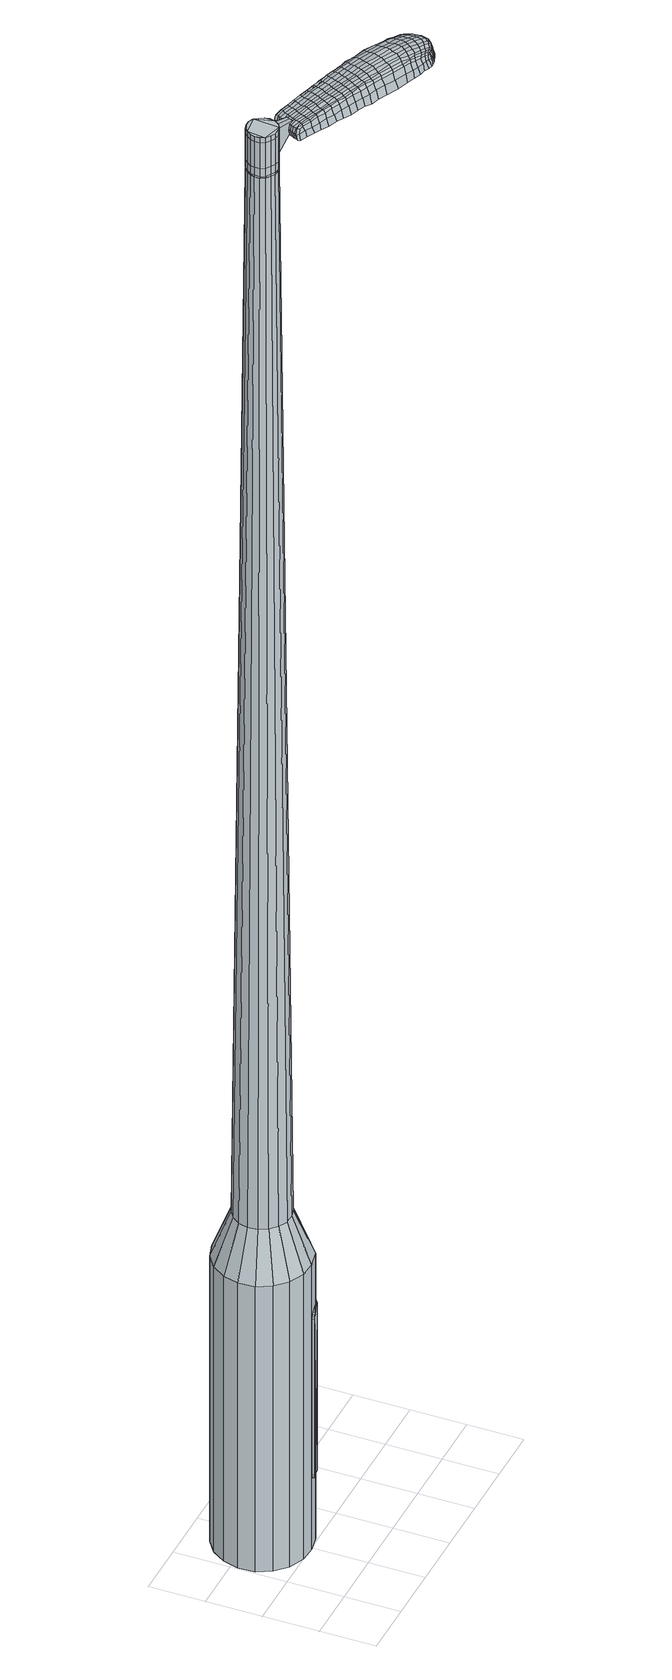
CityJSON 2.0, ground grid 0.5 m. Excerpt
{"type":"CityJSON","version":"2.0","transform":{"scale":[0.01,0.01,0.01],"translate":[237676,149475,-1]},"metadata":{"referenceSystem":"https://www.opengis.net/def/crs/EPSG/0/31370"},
"CityObjects":{
"object1":{"type":"GenericCityObject","attributes":{"cluster":747,"mean_distance_to_centroid":0.306,"new_centroid_x":237676.42,"new_centroid_y":149475.9,"mean_distance_to_camera":11.25,"H1":14.16,"H2":12.9,"Z_final":111.83,"cluster2":-1,"proj_x":237674.65,"proj_y":149479.79,"id_line":47861,"bearing_l":65.61,"distance":4.28,"orientation":"right","G_obj":335.61},"geometry":[{"type":"MultiSurface","lod":"2","boundaries":[[[0,1,2,3]],[[1,4,5,2]],[[4,6,7,5]],[[6,8,9,7]],[[8,10,11,9]],[[10,12,13,11]],[[12,14,15,13]],[[14,16,17,15]],[[16,18,19,17]],[[18,20,21,19]],[[20,22,23,21]],[[22,24,25,23]],[[24,26,27,25]],[[26,28,29,27]],[[28,30,31,29]],[[30,32,33,31]],[[32,34,35,33]],[[34,0,3,35]],[[36,37,38,39]],[[38,40,41,42]],[[41,43,42]],[[42,44,45,46]],[[45,47,46]],[[46,48,49,50]],[[49,51,50]],[[42,46,50,38]],[[50,52,39,38]],[[53,36,39]],[[2,5,7,35]],[[7,9,11,15]],[[11,13,15]],[[15,17,19,23]],[[19,21,23]],[[23,25,27,31]],[[27,29,31]],[[15,23,31,7]],[[31,33,35,7]],[[3,2,35]],[[1,0,54,55]],[[0,34,56,54]],[[34,32,57,56]],[[32,30,58,57]],[[30,28,59,58]],[[28,26,60,59]],[[26,24,61,60]],[[24,22,62,61]],[[22,20,63,62]],[[20,18,64,63]],[[18,16,65,64]],[[16,14,66,65]],[[14,12,67,66]],[[12,10,68,67]],[[10,8,69,68]],[[8,6,70,69]],[[6,4,71,70]],[[4,1,55,71]],[[55,54,72,73]],[[54,56,74,72]],[[56,57,75,74]],[[57,58,76,75]],[[58,59,77,76]],[[59,60,78,77]],[[60,61,79,78]],[[61,62,80,79]],[[62,63,81,80]],[[63,64,82,81]],[[64,65,83,82]],[[65,66,84,83]],[[66,67,85,84]],[[67,68,86,85]],[[68,69,87,86]],[[69,70,88,87]],[[70,71,89,88]],[[71,55,73,89]],[[90,91,92,93]],[[94,95,91,90]],[[75,96,95,94]],[[76,97,96,75]],[[98,99,97,76]],[[100,101,99,98]],[[102,103,101,100]],[[104,105,103,102]],[[81,106,105,104]],[[107,108,106,81]],[[83,109,108,107]],[[110,111,109,83]],[[112,113,111,110]],[[86,114,113,112]],[[87,115,114,86]],[[116,117,115,87]],[[118,119,117,116]],[[93,92,119,118]],[[120,121,122,123]],[[124,120,123,125]],[[126,124,125,127]],[[128,126,127,129]],[[130,128,129,131]],[[132,130,131,133]],[[134,132,133,135]],[[136,134,135,137]],[[138,136,137,139]],[[140,138,139,141]],[[142,140,141,143]],[[144,142,143,145]],[[146,144,145,147]],[[148,146,147,149]],[[150,148,149,151]],[[152,150,151,153]],[[73,72,90,93]],[[72,74,94,90]],[[74,75,94]],[[77,98,76]],[[77,78,100,98]],[[78,79,102,100]],[[79,80,104,102]],[[80,81,104]],[[82,107,81]],[[82,83,107]],[[84,110,83]],[[84,85,112,110]],[[85,86,112]],[[88,116,87]],[[88,89,118,116]],[[89,73,93,118]],[[154,155,92,91]],[[155,156,119,92]],[[156,157,117,119]],[[157,115,117]],[[158,113,114]],[[158,159,111,113]],[[159,109,111]],[[160,108,109]],[[160,106,108]],[[161,105,106]],[[161,162,103,105]],[[162,163,101,103]],[[163,164,99,101]],[[164,97,99]],[[165,95,96]],[[165,154,91,95]],[[39,52,152,166]],[[155,154,167,153]],[[53,39,166,121]],[[154,165,122,167]],[[36,53,121,120]],[[165,96,123,122]],[[37,36,120,124]],[[96,97,125,123]],[[38,37,124,126]],[[97,164,127,125]],[[40,38,126,128]],[[164,163,129,127]],[[41,40,128,130]],[[163,162,131,129]],[[43,41,130,132]],[[162,161,133,131]],[[42,43,132,134]],[[161,106,135,133]],[[44,42,134,136]],[[106,160,137,135]],[[45,44,136,138]],[[160,109,139,137]],[[47,45,138,140]],[[109,159,141,139]],[[46,47,140,142]],[[159,158,143,141]],[[48,46,142,144]],[[158,114,145,143]],[[49,48,144,146]],[[114,115,147,145]],[[51,49,146,148]],[[115,157,149,147]],[[50,51,148,150]],[[157,156,151,149]],[[52,50,150,152]],[[156,155,153,151]],[[152,153,168,169]],[[153,167,170,168]],[[167,122,171,170]],[[122,121,172,171]],[[121,166,173,172]],[[166,152,169,173]],[[174,175,176,177]],[[178,174,177,179]],[[174,178,180,181]],[[175,174,181,182]],[[183,184,185,186]],[[187,183,186,188]],[[183,187,189,190]],[[184,183,190,191]],[[192,193,194,195]],[[196,192,195,197]],[[192,196,198,199]],[[193,192,199,200]],[[201,202,203,204]],[[205,201,204,206]],[[201,205,207,208]],[[202,201,208,209]],[[210,211,212,213]],[[214,210,213,215]],[[210,214,216,217]],[[211,210,217,218]],[[219,220,221,222]],[[223,219,222,224]],[[219,223,225,226]],[[220,219,226,227]],[[228,229,230,231]],[[220,228,231,221]],[[228,220,227,232]],[[229,228,232,233]],[[234,235,236,237]],[[229,234,237,230]],[[234,229,233,238]],[[235,234,238,239]],[[240,178,179,241]],[[235,240,241,236]],[[240,235,239,242]],[[178,240,242,180]],[[243,244,245,246]],[[247,243,246,248]],[[243,247,249,250]],[[244,243,250,251]],[[252,253,254,255]],[[244,252,255,245]],[[252,244,251,256]],[[253,252,256,257]],[[258,259,260,261]],[[253,258,261,254]],[[258,253,257,262]],[[259,258,262,263]],[[264,265,266,267]],[[259,264,267,260]],[[264,259,263,268]],[[265,264,268,269]],[[270,175,182,271]],[[265,270,271,266]],[[270,265,269,272]],[[175,270,272,176]],[[273,274,275,276]],[[277,273,276,278]],[[273,277,279,280]],[[274,273,280,281]],[[282,283,284,285]],[[274,282,285,275]],[[282,274,281,286]],[[283,282,286,287]],[[288,289,290,291]],[[283,288,291,284]],[[288,283,287,292]],[[289,288,292,293]],[[294,187,188,295]],[[289,294,295,290]],[[294,289,293,296]],[[187,294,296,189]],[[297,298,299,300]],[[301,297,300,302]],[[297,301,303,304]],[[298,297,304,305]],[[306,307,308,309]],[[298,306,309,299]],[[306,298,305,310]],[[307,306,310,311]],[[312,313,314,315]],[[307,312,315,308]],[[312,307,311,316]],[[313,312,316,317]],[[318,319,320,321]],[[313,318,321,314]],[[318,313,317,322]],[[319,318,322,323]],[[324,184,191,325]],[[319,324,325,320]],[[324,319,323,326]],[[184,324,326,185]],[[327,213,212,328]],[[329,327,328,330]],[[327,329,331,332]],[[213,327,332,215]],[[333,329,330,334]],[[335,333,334,336]],[[333,335,337,338]],[[329,333,338,331]],[[339,335,336,340]],[[341,339,340,342]],[[339,341,343,344]],[[335,339,344,337]],[[345,341,342,346]],[[347,345,346,348]],[[345,347,349,350]],[[341,345,350,343]],[[351,347,348,352]],[[202,351,352,203]],[[351,202,209,353]],[[347,351,353,349]],[[354,355,200,199]],[[356,354,199,198]],[[354,356,357,358]],[[355,354,358,359]],[[360,361,359,358]],[[362,360,358,357]],[[360,362,363,364]],[[361,360,364,365]],[[366,367,365,364]],[[368,366,364,363]],[[366,368,369,370]],[[367,366,370,371]],[[372,373,371,370]],[[374,372,370,369]],[[372,374,207,205]],[[373,372,205,206]],[[375,376,377,378]],[[277,375,378,279]],[[375,277,278,379]],[[376,375,379,380]],[[381,196,197,382]],[[376,381,382,377]],[[381,376,380,383]],[[196,381,383,198]],[[384,385,386,387]],[[223,384,387,225]],[[384,223,224,388]],[[385,384,388,389]],[[390,391,392,393]],[[385,390,393,386]],[[390,385,389,394]],[[391,390,394,395]],[[396,193,200,397]],[[391,396,397,392]],[[396,391,395,398]],[[193,396,398,194]],[[399,400,401,402]],[[181,399,402,182]],[[399,181,180,403]],[[400,399,403,404]],[[405,406,407,408]],[[400,405,408,401]],[[405,400,404,409]],[[406,405,409,410]],[[411,204,203,412]],[[406,411,412,407]],[[411,406,410,413]],[[204,411,413,206]],[[414,415,416,417]],[[186,414,417,188]],[[414,186,185,418]],[[415,414,418,419]],[[420,208,207,421]],[[415,420,421,416]],[[420,415,419,422]],[[208,420,422,209]],[[423,424,425,426]],[[301,423,426,303]],[[423,301,302,427]],[[424,423,427,428]],[[429,214,215,430]],[[424,429,430,425]],[[429,424,428,431]],[[214,429,431,216]],[[432,433,434,435]],[[247,432,435,249]],[[432,247,248,436]],[[433,432,436,437]],[[438,439,440,441]],[[433,438,441,434]],[[438,433,437,442]],[[439,438,442,443]],[[444,211,218,445]],[[439,444,445,440]],[[444,439,443,446]],[[211,444,446,212]],[[447,448,437,436]],[[246,447,436,248]],[[447,246,245,449]],[[448,447,449,450]],[[451,452,443,442]],[[448,451,442,437]],[[451,448,450,453]],[[452,451,453,454]],[[455,328,212,446]],[[452,455,446,443]],[[455,452,454,456]],[[328,455,456,330]],[[457,458,459,460]],[[304,457,460,305]],[[457,304,303,426]],[[458,457,426,425]],[[461,332,331,462]],[[458,461,462,459]],[[461,458,425,430]],[[332,461,430,215]],[[463,464,450,449]],[[255,463,449,245]],[[463,255,254,465]],[[464,463,465,466]],[[467,468,454,453]],[[464,467,453,450]],[[467,464,466,469]],[[468,467,469,470]],[[471,334,330,456]],[[468,471,456,454]],[[471,468,470,472]],[[334,471,472,336]],[[473,474,475,476]],[[310,473,476,311]],[[473,310,305,460]],[[474,473,460,459]],[[477,338,337,478]],[[474,477,478,475]],[[477,474,459,462]],[[338,477,462,331]],[[479,480,466,465]],[[261,479,465,254]],[[479,261,260,481]],[[480,479,481,482]],[[483,484,470,469]],[[480,483,469,466]],[[483,480,482,485]],[[484,483,485,486]],[[487,340,336,472]],[[484,487,472,470]],[[487,484,486,488]],[[340,487,488,342]],[[489,490,491,492]],[[316,489,492,317]],[[489,316,311,476]],[[490,489,476,475]],[[493,344,343,494]],[[490,493,494,491]],[[493,490,475,478]],[[344,493,478,337]],[[495,496,482,481]],[[267,495,481,260]],[[495,267,266,497]],[[496,495,497,498]],[[499,500,486,485]],[[496,499,485,482]],[[499,496,498,501]],[[500,499,501,502]],[[503,346,342,488]],[[500,503,488,486]],[[503,500,502,504]],[[346,503,504,348]],[[505,506,507,508]],[[322,505,508,323]],[[505,322,317,492]],[[506,505,492,491]],[[509,350,349,510]],[[506,509,510,507]],[[509,506,491,494]],[[350,509,494,343]],[[511,512,498,497]],[[271,511,497,266]],[[511,271,182,402]],[[512,511,402,401]],[[513,514,502,501]],[[512,513,501,498]],[[513,512,401,408]],[[514,513,408,407]],[[515,352,348,504]],[[514,515,504,502]],[[515,514,407,412]],[[352,515,412,203]],[[516,517,419,418]],[[326,516,418,185]],[[516,326,323,508]],[[517,516,508,507]],[[518,353,209,422]],[[517,518,422,419]],[[518,517,507,510]],[[353,518,510,349]],[[519,520,380,379]],[[276,519,379,278]],[[519,276,275,521]],[[520,519,521,522]],[[523,356,198,383]],[[520,523,383,380]],[[523,520,522,524]],[[356,523,524,357]],[[525,526,527,528]],[[226,525,528,227]],[[525,226,225,387]],[[526,525,387,386]],[[529,530,531,532]],[[526,529,532,527]],[[529,526,386,393]],[[530,529,393,392]],[[533,355,359,534]],[[530,533,534,531]],[[533,530,392,397]],[[355,533,397,200]],[[535,536,522,521]],[[285,535,521,275]],[[535,285,284,537]],[[536,535,537,538]],[[539,362,357,524]],[[536,539,524,522]],[[539,536,538,540]],[[362,539,540,363]],[[541,542,543,544]],[[232,541,544,233]],[[541,232,227,528]],[[542,541,528,527]],[[545,546,547,548]],[[542,545,548,543]],[[545,542,527,532]],[[546,545,532,531]],[[549,361,365,550]],[[546,549,550,547]],[[549,546,531,534]],[[361,549,534,359]],[[551,552,538,537]],[[291,551,537,284]],[[551,291,290,553]],[[552,551,553,554]],[[555,368,363,540]],[[552,555,540,538]],[[555,552,554,556]],[[368,555,556,369]],[[557,558,559,560]],[[238,557,560,239]],[[557,238,233,544]],[[558,557,544,543]],[[561,562,563,564]],[[558,561,564,559]],[[561,558,543,548]],[[562,561,548,547]],[[565,367,371,566]],[[562,565,566,563]],[[565,562,547,550]],[[367,565,550,365]],[[567,568,554,553]],[[295,567,553,290]],[[567,295,188,417]],[[568,567,417,416]],[[569,374,369,556]],[[568,569,556,554]],[[569,568,416,421]],[[374,569,421,207]],[[570,571,404,403]],[[242,570,403,180]],[[570,242,239,560]],[[571,570,560,559]],[[572,573,410,409]],[[571,572,409,404]],[[572,571,559,564]],[[573,572,564,563]],[[574,373,206,413]],[[573,574,413,410]],[[574,573,563,566]],[[373,574,566,371]],[[575,576,577,578]],[[578,577,579,580]],[[581,579,577,582]],[[582,577,576,583]],[[584,585,586,587]],[[587,586,588,589]],[[590,588,586,591]],[[591,586,585,592]],[[593,594,595,596]],[[596,595,597,598]],[[599,597,595,600]],[[600,595,594,601]],[[602,603,604,605]],[[605,604,606,607]],[[608,606,604,609]],[[609,604,603,610]],[[611,612,613,614]],[[614,613,615,616]],[[617,615,613,618]],[[618,613,612,619]],[[620,621,622,623]],[[623,622,624,625]],[[626,624,622,627]],[[627,622,621,628]],[[629,630,631,632]],[[632,631,621,620]],[[628,621,631,633]],[[633,631,630,634]],[[635,636,637,638]],[[638,637,630,629]],[[634,630,637,639]],[[639,637,636,640]],[[580,579,641,642]],[[642,641,636,635]],[[640,636,641,643]],[[643,641,579,581]],[[644,645,646,647]],[[647,646,648,649]],[[650,648,646,651]],[[651,646,645,652]],[[653,654,655,656]],[[656,655,645,644]],[[652,645,655,657]],[[657,655,654,658]],[[659,660,661,662]],[[662,661,654,653]],[[658,654,661,663]],[[663,661,660,664]],[[665,666,667,668]],[[668,667,660,659]],[[664,660,667,669]],[[669,667,666,670]],[[583,576,671,672]],[[672,671,666,665]],[[670,666,671,673]],[[673,671,576,575]],[[674,675,676,677]],[[677,676,678,679]],[[680,678,676,681]],[[681,676,675,682]],[[683,684,685,686]],[[686,685,675,674]],[[682,675,685,687]],[[687,685,684,688]],[[689,690,691,692]],[[692,691,684,683]],[[688,684,691,693]],[[693,691,690,694]],[[589,588,695,696]],[[696,695,690,689]],[[694,690,695,697]],[[697,695,588,590]],[[698,699,700,701]],[[701,700,702,703]],[[704,702,700,705]],[[705,700,699,706]],[[707,708,709,710]],[[710,709,699,698]],[[706,699,709,711]],[[711,709,708,712]],[[713,714,715,716]],[[716,715,708,707]],[[712,708,715,717]],[[717,715,714,718]],[[719,720,721,722]],[[722,721,714,713]],[[718,714,721,723]],[[723,721,720,724]],[[592,585,725,726]],[[726,725,720,719]],[[724,720,725,727]],[[727,725,585,584]],[[611,614,728,729]],[[729,728,730,731]],[[732,730,728,733]],[[733,728,614,616]],[[731,730,734,735]],[[735,734,736,737]],[[738,736,734,739]],[[739,734,730,732]],[[737,736,740,741]],[[741,740,742,743]],[[744,742,740,745]],[[745,740,736,738]],[[743,742,746,747]],[[747,746,748,749]],[[750,748,746,751]],[[751,746,742,744]],[[749,748,752,753]],[[753,752,603,602]],[[610,603,752,754]],[[754,752,748,750]],[[601,755,756,600]],[[600,756,757,599]],[[758,757,756,759]],[[759,756,755,760]],[[760,761,762,759]],[[759,762,763,758]],[[764,763,762,765]],[[765,762,761,766]],[[766,767,768,765]],[[765,768,769,764]],[[770,769,768,771]],[[771,768,767,772]],[[772,773,774,771]],[[771,774,775,770]],[[608,775,774,606]],[[606,774,773,607]],[[776,777,778,779]],[[779,778,678,680]],[[679,678,778,780]],[[780,778,777,781]],[[598,597,782,783]],[[783,782,777,776]],[[781,777,782,784]],[[784,782,597,599]],[[785,786,787,788]],[[788,787,624,626]],[[625,624,787,789]],[[789,787,786,790]],[[791,792,793,794]],[[794,793,786,785]],[[790,786,793,795]],[[795,793,792,796]],[[601,594,797,798]],[[798,797,792,791]],[[796,792,797,799]],[[799,797,594,593]],[[800,801,802,803]],[[803,802,582,583]],[[581,582,802,804]],[[804,802,801,805]],[[806,807,808,809]],[[809,808,801,800]],[[805,801,808,810]],[[810,808,807,811]],[[602,605,812,813]],[[813,812,807,806]],[[811,807,812,814]],[[814,812,605,607]],[[815,816,817,818]],[[818,817,587,589]],[[584,587,817,819]],[[819,817,816,820]],[[608,609,821,822]],[[822,821,816,815]],[[820,816,821,823]],[[823,821,609,610]],[[824,825,826,827]],[[827,826,702,704]],[[703,702,826,828]],[[828,826,825,829]],[[616,615,830,831]],[[831,830,825,824]],[[829,825,830,832]],[[832,830,615,617]],[[833,834,648,835]],[[835,648,650]],[[649,648,836]],[[836,648,834,837]],[[838,839,840,841]],[[841,840,834,833]],[[837,834,840,842]],[[842,840,839,843]],[[619,612,844,845]],[[845,844,839,838]],[[843,839,844,846]],[[846,844,612,611]],[[837,847,848,836]],[[836,848,647,649]],[[644,647,848,849]],[[849,848,847,850]],[[843,851,852,842]],[[842,852,847,837]],[[850,847,852,853]],[[853,852,851,854]],[[611,729,169,846]],[[846,169,851,843]],[[854,851,169,855]],[[855,169,729,731]],[[856,857,858,859]],[[859,858,705,706]],[[704,705,858,827]],[[827,858,857,824]],[[732,733,860,861]],[[861,860,857,856]],[[824,857,860,831]],[[831,860,733,616]],[[850,862,849]],[[849,862,656,644]],[[653,656,862,863]],[[863,862,864]],[[854,865,866,853]],[[853,866,862,850]],[[864,862,866,867]],[[867,866,865,868]],[[731,735,869,855]],[[855,869,865,854]],[[868,865,869,870]],[[870,869,735,737]],[[871,872,873,874]],[[874,873,711,712]],[[706,711,873,859]],[[859,873,872,856]],[[738,739,875,876]],[[876,875,872,871]],[[856,872,875,861]],[[861,875,739,732]],[[864,877,878,863]],[[863,878,662,653]],[[659,662,878,879]],[[879,878,877,880]],[[868,881,882,867]],[[867,882,877,864]],[[880,877,882,883]],[[883,882,881,884]],[[737,741,885,870]],[[870,885,881,868]],[[884,881,885,886]],[[886,885,741,743]],[[887,888,889,890]],[[890,889,717,718]],[[712,717,889,874]],[[874,889,888,871]],[[744,745,891,892]],[[892,891,888,887]],[[871,888,891,876]],[[876,891,745,738]],[[880,893,894,879]],[[879,894,668,659]],[[665,668,894,895]],[[895,894,893,896]],[[884,897,898,883]],[[883,898,893,880]],[[896,893,898,899]],[[899,898,897,900]],[[743,747,901,886]],[[886,901,897,884]],[[900,897,901,902]],[[902,901,747,749]],[[903,904,905,906]],[[906,905,723,724]],[[718,723,905,890]],[[890,905,904,887]],[[750,751,907,908]],[[908,907,904,903]],[[887,904,907,892]],[[892,907,751,744]],[[896,909,910,895]],[[895,910,672,665]],[[583,672,910,803]],[[803,910,909,800]],[[900,911,912,899]],[[899,912,909,896]],[[800,909,912,809]],[[809,912,911,806]],[[749,753,913,902]],[[902,913,911,900]],[[806,911,913,813]],[[813,913,753,602]],[[820,914,915,819]],[[819,915,727,584]],[[724,727,915,906]],[[906,915,914,903]],[[610,754,916,823]],[[823,916,914,820]],[[903,914,916,908]],[[908,916,754,750]],[[781,917,918,780]],[[780,918,677,679]],[[674,677,918,919]],[[919,918,917,920]],[[599,757,921,784]],[[784,921,917,781]],[[920,917,921,922]],[[922,921,757,758]],[[923,924,925,926]],[[926,925,627,628]],[[626,627,925,788]],[[788,925,924,785]],[[927,928,929,930]],[[930,929,924,923]],[[785,924,929,794]],[[794,929,928,791]],[[760,755,931,932]],[[932,931,928,927]],[[791,928,931,798]],[[798,931,755,601]],[[920,933,934,919]],[[919,934,686,674]],[[683,686,934,935]],[[935,934,933,936]],[[758,763,937,922]],[[922,937,933,920]],[[936,933,937,938]],[[938,937,763,764]],[[939,940,941,942]],[[942,941,633,634]],[[628,633,941,926]],[[926,941,940,923]],[[943,944,945,946]],[[946,945,940,939]],[[923,940,945,930]],[[930,945,944,927]],[[766,761,947,948]],[[948,947,944,943]],[[927,944,947,932]],[[932,947,761,760]],[[936,949,950,935]],[[935,950,692,683]],[[689,692,950,951]],[[951,950,949,952]],[[764,769,953,938]],[[938,953,949,936]],[[952,949,953,954]],[[954,953,769,770]],[[955,956,957,958]],[[958,957,639,640]],[[634,639,957,942]],[[942,957,956,939]],[[959,960,961,962]],[[962,961,956,955]],[[939,956,961,946]],[[946,961,960,943]],[[772,767,963,964]],[[964,963,960,959]],[[943,960,963,948]],[[948,963,767,766]],[[952,965,966,951]],[[951,966,696,689]],[[589,696,966,818]],[[818,966,965,815]],[[770,775,967,954]],[[954,967,965,952]],[[815,965,967,822]],[[822,967,775,608]],[[805,968,969,804]],[[804,969,643,581]],[[640,643,969,958]],[[958,969,968,955]],[[811,970,971,810]],[[810,971,968,805]],[[955,968,971,962]],[[962,971,970,959]],[[607,773,972,814]],[[814,972,970,811]],[[959,970,972,964]],[[964,972,773,772]],[[575,578,177,176]],[[578,580,179,177]],[[590,591,190,189]],[[591,592,191,190]],[[593,596,195,194]],[[596,598,197,195]],[[617,618,217,216]],[[618,619,218,217]],[[620,623,222,221]],[[623,625,224,222]],[[629,632,231,230]],[[632,620,221,231]],[[635,638,237,236]],[[638,629,230,237]],[[580,642,241,179]],[[642,635,236,241]],[[650,651,250,249]],[[651,652,251,250]],[[652,657,256,251]],[[657,658,257,256]],[[658,663,262,257]],[[663,664,263,262]],[[664,669,268,263]],[[669,670,269,268]],[[670,673,272,269]],[[673,575,176,272]],[[680,681,280,279]],[[681,682,281,280]],[[682,687,286,281]],[[687,688,287,286]],[[688,693,292,287]],[[693,694,293,292]],[[694,697,296,293]],[[697,590,189,296]],[[698,701,300,299]],[[701,703,302,300]],[[707,710,309,308]],[[710,698,299,309]],[[713,716,315,314]],[[716,707,308,315]],[[719,722,321,320]],[[722,713,314,321]],[[592,726,325,191]],[[726,719,320,325]],[[776,779,378,377]],[[779,680,279,378]],[[598,783,382,197]],[[783,776,377,382]],[[625,789,388,224]],[[789,790,389,388]],[[790,795,394,389]],[[795,796,395,394]],[[796,799,398,395]],[[799,593,194,398]],[[703,828,427,302]],[[828,829,428,427]],[[829,832,431,428]],[[832,617,216,431]],[[833,835,435,434]],[[835,650,249,435]],[[838,841,441,440]],[[841,833,434,441]],[[619,845,445,218]],[[845,838,440,445]],[[973,974,975,976]],[[977,978,976,975]],[[979,980,981,982]],[[983,984,985,986]],[[974,987,988,975]],[[989,977,975,988]],[[990,979,982,991]],[[992,993,984,983]],[[987,994,995,988]],[[995,996,989,988]],[[997,990,991,998]],[[999,993,992,1000]],[[994,1001,1002,995]],[[1002,1003,996,995]],[[1004,997,998,1005]],[[1006,999,1000,1007]],[[1008,1009,1010,1011]],[[1012,1013,1009,1008]],[[1012,1014,1015,1013]],[[1014,1016,1017,1015]],[[1018,1019,1020,1021]],[[1022,1023,1019,1018]],[[1024,1025,1023,1022]],[[1026,1027,1025,1024]],[[1021,1010,1009,1018]],[[1018,1009,1013,1022]],[[1013,1015,1024,1022]],[[1015,1017,1026,1024]],[[982,981,978,977]],[[991,982,977,989]],[[996,998,991,989]],[[1003,1005,998,996]],[[983,986,980,979]],[[992,983,979,990]],[[1000,992,990,997]],[[1007,1000,997,1004]],[[984,1008,1011,985]],[[993,1012,1008,984]],[[1014,1012,993,999]],[[1016,1014,999,1006]],[[1028,1029,1030,1031]],[[1030,1032,1033,1034]],[[1030,1034,1035,1036]],[[1030,1036,1031]],[[1037,1028,1031,1038]],[[1039,1038,1031,1040]],[[1041,1040,1031]],[[1042,1030,1029,1043]],[[1044,1042,1043,1045]],[[1046,1044,1045,1047]],[[1048,1046,1047,1049]],[[1050,1048,1049,1051]],[[1051,1052,1053,1054]],[[1051,1054,1055,1056]],[[1051,1056,1057,1058]],[[1057,1059,1060,1061]],[[1057,1061,1062,1063]],[[1057,1063,1058]],[[1051,1058,1050]],[[1064,1065,1029,1028]],[[1066,1067,1032,1030]],[[1068,1069,1041,1031]],[[1065,1070,1043,1029]],[[1071,1066,1030,1042]],[[1070,1072,1045,1043]],[[1073,1071,1042,1044]],[[1072,1074,1047,1045]],[[1075,1073,1044,1046]],[[1074,1076,1049,1047]],[[1077,1075,1046,1048]],[[1076,1078,1051,1049]],[[1079,1077,1048,1050]],[[1078,1080,1052,1051]],[[1081,1082,1059,1057]],[[1083,1079,1050,1058]],[[1053,1052,1080,1084]],[[1054,1053,1084,1085]],[[1055,1054,1085,1086]],[[1056,1055,1086,1087]],[[1057,1056,1087,1081]],[[1088,1064,1028,1037]],[[1089,1088,1037,1038]],[[1090,1089,1038,1039]],[[1091,1090,1039,1040]],[[1069,1091,1040,1041]],[[1033,1032,1067,1092]],[[1060,1059,1082,1093]],[[1034,1033,1092,1094]],[[1035,1034,1094,1095]],[[1036,1035,1095,1096]],[[1031,1036,1096,1068]],[[1061,1060,1093,1097]],[[1062,1061,1097,1098]],[[1063,1062,1098,1099]],[[1058,1063,1099,1083]]]}]}
},
"vertices":[
[83,73,384],[74,61,384],[74,61,96],[83,73,96],[63,52,384],[63,52,96],[48,49,384],[48,49,96],[34,50,384],[34,50,96],[20,56,384],[20,56,96],[10,66,384],[10,66,96],[3,79,384],[3,79,96],[2,94,384],[2,94,96],[6,108,384],[6,108,96],[14,120,384],[14,120,96],[26,129,384],[26,129,96],[40,133,384],[40,133,96],[55,132,384],[55,132,96],[68,126,384],[68,126,96],[79,115,384],[79,115,96],[85,102,384],[85,102,96],[86,87,384],[86,87,96],[57,94,1524],[55,98,1524],[52,102,1524],[57,85,1524],[48,104,1524],[43,104,1524],[35,100,1524],[38,103,1524],[32,96,1524],[31,92,1524],[33,83,1524],[31,87,1524],[37,80,1524],[41,78,1524],[50,78,1524],[46,77,1524],[54,81,1524],[58,90,1524],[67,80,429],[62,73,429],[69,89,429],[69,97,429],[65,105,429],[58,111,429],[51,115,429],[42,116,429],[33,113,429],[26,108,429],[21,101,429],[19,93,429],[20,84,429],[24,76,429],[30,70,429],[38,66,429],[47,66,429],[55,68,429],[57,85,1483],[54,81,1483],[58,90,1483],[57,94,1483],[55,98,1483],[52,102,1483],[48,104,1483],[43,104,1483],[38,103,1483],[35,100,1483],[32,96,1483],[31,92,1483],[31,87,1483],[33,83,1483],[37,80,1483],[41,78,1483],[46,77,1483],[50,78,1483],[56,85,1483],[56,85,1485],[53,82,1485],[53,82,1483],[57,90,1483],[57,90,1485],[57,94,1485],[55,98,1485],[52,101,1483],[52,101,1485],[47,103,1483],[47,103,1485],[43,103,1483],[43,103,1485],[39,102,1483],[39,102,1485],[35,100,1485],[33,96,1483],[33,96,1485],[31,92,1485],[32,87,1483],[32,87,1485],[34,83,1483],[34,83,1485],[37,80,1485],[41,78,1485],[46,78,1483],[46,78,1485],[50,79,1483],[50,79,1485],[57,94,1519],[58,90,1519],[58,90,1493],[57,94,1493],[55,98,1519],[55,98,1493],[52,102,1519],[52,102,1493],[48,104,1519],[48,104,1493],[43,104,1519],[43,104,1493],[38,103,1519],[38,103,1493],[35,100,1519],[35,100,1493],[32,96,1519],[32,96,1493],[31,92,1519],[31,92,1493],[31,87,1519],[31,87,1493],[33,83,1519],[33,83,1493],[37,80,1519],[37,80,1493],[41,78,1519],[41,78,1493],[46,77,1519],[46,77,1493],[50,78,1519],[50,78,1493],[54,81,1519],[54,81,1493],[57,85,1485],[54,81,1485],[50,78,1485],[46,77,1485],[33,83,1485],[31,87,1485],[32,96,1485],[38,103,1485],[43,104,1485],[48,104,1485],[52,102,1485],[58,90,1485],[57,85,1519],[57,85,1493],[72,74,1513],[72,74,1518],[74,77,1513],[75,80,1513],[75,80,1518],[74,77,1518],[133,29,1519],[127,32,1518],[127,30,1509],[133,27,1510],[141,25,1519],[141,23,1510],[140,27,1526],[133,31,1525],[126,34,1525],[149,64,1519],[142,67,1518],[141,66,1525],[148,63,1525],[157,61,1519],[156,60,1526],[159,61,1510],[151,65,1510],[144,67,1509],[209,18,1519],[207,14,1519],[208,14,1513],[209,17,1513],[209,22,1519],[210,22,1513],[208,22,1524],[207,18,1524],[206,15,1524],[141,48,1530],[134,51,1529],[133,48,1529],[140,45,1530],[149,44,1531],[148,41,1531],[151,48,1530],[143,52,1530],[136,55,1529],[68,81,1512],[66,79,1512],[68,78,1517],[69,81,1517],[69,84,1512],[70,83,1517],[70,84,1506],[68,81,1506],[67,78,1506],[187,6,1519],[184,7,1519],[185,5,1512],[188,4,1512],[190,5,1518],[190,4,1512],[190,6,1522],[188,7,1523],[184,8,1524],[180,8,1519],[174,10,1519],[175,8,1512],[180,7,1512],[180,10,1524],[174,12,1525],[169,12,1519],[162,15,1519],[162,14,1511],[169,11,1511],[169,14,1526],[162,17,1526],[151,20,1519],[152,18,1510],[151,22,1526],[68,63,1513],[74,60,1513],[74,61,1518],[67,65,1517],[63,66,1512],[64,66,1516],[63,65,1506],[68,62,1507],[75,58,1507],[81,56,1514],[87,53,1515],[87,54,1520],[81,58,1519],[81,55,1507],[88,51,1507],[94,49,1515],[101,46,1516],[100,47,1522],[94,51,1521],[95,47,1508],[101,44,1508],[107,42,1517],[114,39,1517],[113,41,1524],[107,44,1523],[108,40,1508],[114,37,1509],[120,35,1518],[120,37,1524],[121,34,1509],[203,38,1519],[200,40,1519],[199,39,1524],[202,37,1523],[205,36,1518],[204,36,1522],[206,37,1512],[204,39,1512],[201,41,1512],[196,42,1519],[191,45,1519],[190,44,1525],[195,41,1524],[197,43,1512],[192,46,1512],[185,48,1519],[178,51,1519],[177,50,1526],[184,47,1526],[187,49,1511],[180,52,1511],[168,56,1519],[166,55,1526],[170,57,1510],[80,91,1513],[87,88,1513],[89,89,1507],[81,91,1507],[75,93,1512],[76,93,1506],[75,91,1516],[79,90,1517],[86,87,1518],[94,85,1514],[101,83,1515],[103,83,1507],[96,86,1507],[93,85,1519],[100,82,1520],[108,80,1515],[115,77,1516],[117,78,1508],[110,81,1508],[107,79,1521],[114,76,1522],[122,75,1517],[129,72,1517],[131,73,1509],[124,75,1508],[121,74,1523],[127,71,1524],[136,69,1518],[138,70,1509],[134,68,1524],[73,79,1519],[72,76,1519],[80,76,1520],[79,73,1520],[82,78,1520],[75,81,1519],[87,72,1522],[86,70,1522],[94,69,1523],[93,67,1523],[95,72,1523],[88,75,1521],[101,66,1524],[99,64,1524],[107,63,1525],[106,61,1525],[109,66,1525],[102,69,1524],[114,60,1526],[113,58,1526],[121,57,1527],[120,54,1527],[122,60,1527],[116,63,1526],[128,54,1528],[126,51,1528],[129,57,1528],[204,20,1527],[203,16,1527],[205,24,1526],[201,26,1527],[200,22,1528],[199,18,1528],[195,24,1529],[193,21,1529],[196,28,1528],[189,31,1530],[188,27,1530],[186,24,1530],[181,30,1531],[180,27,1531],[183,34,1530],[174,38,1531],[173,34,1531],[171,31,1531],[161,39,1531],[160,36,1531],[163,43,1531],[206,35,1518],[208,32,1519],[209,32,1513],[208,35,1513],[205,35,1523],[206,32,1523],[209,27,1519],[210,27,1513],[207,27,1524],[192,5,1518],[195,6,1518],[194,7,1523],[191,7,1523],[193,4,1513],[195,5,1513],[198,7,1519],[202,9,1519],[201,10,1524],[197,8,1523],[199,6,1513],[203,8,1513],[205,11,1519],[203,12,1524],[206,11,1513],[133,32,1528],[134,34,1528],[128,37,1528],[127,36,1527],[141,28,1528],[142,30,1529],[135,36,1529],[137,39,1530],[130,42,1529],[129,40,1528],[143,32,1529],[145,35,1530],[138,42,1530],[132,45,1529],[147,38,1531],[147,62,1528],[146,59,1529],[154,56,1529],[155,58,1528],[140,64,1527],[139,62,1528],[144,56,1529],[153,52,1530],[138,59,1528],[73,92,1512],[72,90,1512],[73,89,1517],[73,91,1517],[74,93,1506],[73,91,1506],[70,87,1512],[71,87,1517],[71,88,1506],[61,68,1512],[62,70,1512],[63,68,1506],[62,67,1506],[63,68,1517],[63,69,1517],[63,72,1512],[64,74,1512],[65,73,1506],[64,71,1506],[64,72,1517],[65,74,1517],[65,77,1512],[66,76,1506],[66,76,1517],[68,66,1519],[68,67,1519],[74,62,1520],[75,64,1520],[69,69,1519],[70,72,1519],[76,66,1520],[77,68,1520],[71,74,1519],[78,71,1520],[78,89,1519],[78,87,1519],[84,84,1520],[85,86,1520],[76,84,1519],[83,81,1520],[81,59,1521],[82,60,1521],[88,56,1522],[88,57,1522],[83,63,1521],[84,65,1521],[89,59,1522],[90,62,1523],[85,68,1522],[92,64,1523],[92,83,1521],[91,82,1521],[98,79,1522],[99,81,1522],[90,79,1521],[97,76,1522],[94,52,1523],[95,54,1523],[101,49,1524],[102,50,1524],[96,56,1523],[97,59,1524],[103,53,1525],[104,55,1525],[98,61,1524],[105,58,1525],[106,78,1523],[105,76,1523],[112,73,1524],[113,75,1524],[104,73,1524],[110,70,1525],[107,45,1525],[108,47,1525],[114,42,1526],[115,44,1526],[109,49,1526],[110,52,1526],[116,46,1527],[117,49,1527],[112,55,1526],[118,52,1527],[120,72,1525],[119,70,1525],[126,68,1526],[127,70,1526],[117,67,1526],[124,64,1527],[120,39,1527],[121,40,1527],[122,43,1527],[124,46,1528],[125,49,1528],[133,67,1527],[132,65,1527],[131,61,1528],[203,35,1525],[204,33,1525],[200,37,1526],[200,35,1526],[205,28,1526],[201,30,1527],[189,8,1525],[192,8,1525],[188,9,1526],[186,9,1525],[195,9,1525],[198,11,1526],[194,13,1527],[191,11,1526],[201,13,1526],[197,15,1527],[195,40,1526],[196,37,1527],[190,43,1527],[190,40,1528],[196,33,1528],[190,36,1529],[181,10,1526],[183,11,1527],[177,14,1528],[175,13,1527],[186,13,1527],[188,15,1528],[182,18,1529],[180,15,1528],[191,18,1528],[184,21,1530],[184,45,1528],[184,43,1529],[177,49,1528],[176,46,1529],[183,39,1529],[175,42,1530],[170,15,1528],[171,16,1528],[164,20,1529],[162,18,1528],[173,18,1529],[176,21,1530],[168,24,1530],[166,22,1530],[178,24,1530],[170,27,1531],[166,54,1529],[165,51,1529],[164,47,1530],[152,23,1528],[153,25,1529],[155,27,1530],[156,30,1530],[158,33,1531],[128,32,1509],[128,34,1518],[134,31,1518],[134,29,1509],[142,27,1519],[142,25,1510],[141,29,1525],[134,32,1525],[127,36,1525],[140,64,1525],[142,65,1518],[148,62,1518],[147,61,1525],[156,59,1519],[155,58,1525],[158,60,1510],[150,63,1509],[144,66,1509],[206,15,1513],[205,15,1519],[206,18,1519],[207,18,1513],[207,22,1519],[208,22,1513],[206,23,1524],[205,19,1524],[204,16,1524],[134,48,1528],[135,51,1528],[141,48,1529],[140,45,1529],[150,44,1529],[148,41,1529],[151,48,1529],[143,51,1529],[136,54,1528],[69,78,1516],[68,78,1512],[70,80,1512],[70,80,1516],[71,83,1512],[72,83,1516],[72,83,1506],[70,80,1506],[69,78,1506],[185,7,1512],[185,9,1519],[188,8,1518],[188,6,1512],[190,7,1518],[190,6,1512],[190,8,1522],[188,9,1523],[185,10,1523],[175,10,1512],[175,12,1519],[180,10,1519],[181,8,1512],[180,12,1524],[175,13,1525],[163,15,1511],[162,17,1519],[170,14,1519],[170,12,1511],[169,16,1525],[162,19,1526],[152,22,1519],[153,20,1510],[152,24,1526],[75,63,1518],[75,61,1513],[69,65,1513],[69,66,1517],[64,68,1512],[65,68,1515],[65,66,1506],[69,64,1506],[76,60,1507],[88,56,1520],[88,54,1514],[82,58,1514],[82,59,1519],[82,56,1507],[89,53,1507],[101,49,1522],[102,47,1516],[95,51,1515],[95,52,1521],[96,49,1508],[102,46,1508],[114,42,1523],[115,41,1517],[108,44,1516],[108,46,1522],[109,42,1508],[115,39,1508],[121,37,1517],[121,39,1524],[122,35,1509],[198,37,1523],[199,38,1519],[202,36,1518],[201,35,1523],[203,35,1518],[202,35,1522],[205,36,1512],[203,37,1512],[200,39,1512],[189,42,1525],[190,43,1519],[195,41,1519],[194,40,1524],[196,41,1512],[191,44,1512],[176,48,1526],[178,49,1519],[185,46,1519],[183,45,1525],[186,47,1511],[179,50,1511],[167,54,1519],[166,53,1526],[169,55,1510],[88,87,1507],[87,86,1513],[80,89,1513],[81,89,1506],[75,90,1512],[76,91,1506],[75,89,1515],[79,88,1517],[86,85,1518],[102,82,1507],[101,81,1514],[94,84,1514],[95,84,1507],[92,83,1519],[99,80,1520],[116,76,1508],[115,75,1516],[108,78,1515],[109,79,1508],[106,77,1521],[113,75,1522],[130,71,1508],[128,70,1517],[121,73,1516],[123,74,1508],[120,72,1522],[127,69,1523],[135,67,1517],[137,68,1509],[134,66,1524],[74,78,1518],[73,76,1518],[81,75,1519],[80,73,1519],[82,78,1519],[76,81,1518],[88,72,1520],[87,70,1520],[94,69,1521],[93,67,1521],[96,72,1521],[89,75,1520],[101,66,1523],[100,64,1523],[108,63,1524],[107,60,1524],[109,66,1524],[102,69,1523],[115,60,1525],[113,57,1525],[121,57,1526],[120,54,1526],[123,60,1526],[116,63,1525],[128,54,1527],[127,51,1527],[129,57,1527],[202,17,1526],[203,20,1526],[204,24,1525],[200,25,1526],[200,22,1526],[198,19,1526],[192,21,1528],[194,24,1528],[195,28,1527],[188,31,1528],[187,27,1529],[186,24,1529],[179,27,1530],[181,30,1530],[182,34,1529],[174,37,1530],[173,34,1530],[171,31,1530],[160,36,1530],[161,39,1530],[163,43,1530],[207,32,1513],[205,31,1518],[204,34,1518],[206,34,1512],[203,34,1523],[204,31,1523],[207,27,1519],[208,27,1513],[205,27,1523],[193,9,1523],[194,8,1518],[192,7,1518],[191,9,1523],[192,6,1512],[194,7,1512],[199,11,1523],[200,11,1519],[197,9,1519],[196,10,1523],[198,8,1513],[201,10,1513],[203,13,1519],[202,13,1524],[204,12,1513],[128,38,1527],[135,34,1527],[134,33,1527],[128,37,1526],[142,30,1527],[142,31,1528],[131,43,1528],[137,40,1528],[136,37,1528],[129,40,1527],[144,33,1528],[145,36,1529],[139,42,1529],[132,45,1528],[147,38,1529],[154,55,1528],[146,59,1527],[146,60,1527],[154,57,1527],[140,63,1526],[139,62,1527],[144,55,1528],[153,52,1528],[138,58,1527],[74,89,1516],[74,89,1512],[74,91,1512],[75,90,1516],[75,91,1506],[75,90,1506],[72,86,1512],[73,86,1516],[73,87,1506],[65,68,1506],[64,69,1512],[64,67,1506],[65,68,1516],[65,69,1516],[67,72,1506],[66,73,1512],[65,71,1512],[66,70,1506],[66,71,1516],[67,73,1516],[67,76,1512],[68,75,1506],[68,75,1516],[69,67,1518],[69,66,1518],[75,63,1519],[76,64,1519],[71,71,1518],[70,69,1518],[77,66,1519],[78,68,1519],[79,71,1519],[85,84,1519],[78,87,1518],[79,88,1518],[85,85,1519],[77,84,1518],[84,81,1519],[82,60,1520],[89,56,1521],[89,57,1521],[84,65,1520],[83,63,1520],[90,59,1521],[91,62,1521],[85,67,1520],[92,64,1521],[99,78,1521],[92,81,1520],[92,82,1520],[99,79,1521],[90,78,1520],[97,75,1521],[96,54,1522],[95,53,1522],[102,50,1523],[102,51,1523],[98,59,1522],[97,56,1522],[103,53,1523],[104,55,1524],[99,61,1523],[106,58,1524],[112,73,1523],[106,76,1522],[106,77,1522],[113,74,1523],[104,72,1522],[111,69,1523],[109,47,1524],[108,46,1524],[115,43,1525],[115,44,1525],[111,52,1525],[110,50,1524],[116,46,1525],[118,49,1526],[112,55,1525],[119,52,1526],[126,67,1525],[119,70,1524],[120,71,1524],[126,68,1525],[118,67,1524],[124,64,1525],[122,41,1526],[121,40,1526],[124,46,1527],[123,43,1526],[126,49,1527],[133,64,1526],[133,66,1526],[131,61,1526],[202,32,1524],[201,34,1524],[198,36,1525],[199,34,1525],[203,28,1525],[200,30,1525],[188,11,1525],[191,10,1524],[189,9,1524],[186,10,1525],[194,14,1526],[197,12,1525],[194,11,1524],[191,12,1525],[200,14,1525],[196,16,1526],[195,37,1526],[194,39,1526],[189,41,1526],[189,40,1527],[195,32,1526],[189,35,1527],[177,15,1527],[183,12,1526],[181,12,1526],[176,14,1526],[182,19,1528],[188,16,1527],[186,14,1526],[180,16,1527],[190,18,1527],[184,21,1528],[183,42,1527],[183,44,1527],[176,48,1527],[176,46,1528],[183,38,1528],[175,42,1529],[164,20,1528],[171,17,1527],[170,16,1527],[163,20,1527],[168,25,1529],[176,21,1529],[173,19,1528],[166,22,1528],[178,24,1529],[170,28,1530],[165,51,1528],[165,52,1528],[164,47,1529],[153,25,1528],[152,25,1528],[157,30,1529],[155,28,1529],[158,33,1530],[64,66,1508],[67,73,1508],[96,58,1509],[93,51,1509],[115,49,1510],[112,41,1510],[151,32,1512],[147,23,1512],[131,31,1511],[135,39,1511],[168,24,1513],[180,19,1514],[176,11,1514],[164,16,1513],[70,79,1508],[99,65,1509],[119,56,1510],[155,40,1512],[139,48,1511],[171,33,1513],[184,27,1514],[72,85,1508],[103,73,1509],[123,64,1510],[159,49,1512],[142,56,1511],[187,35,1514],[175,41,1513],[75,91,1508],[106,80,1509],[126,72,1510],[163,57,1512],[146,64,1511],[191,43,1514],[179,50,1513],[192,14,1514],[197,13,1514],[194,7,1514],[189,6,1514],[196,22,1514],[200,20,1514],[199,29,1514],[203,26,1514],[203,37,1514],[206,32,1514],[203,14,1515],[207,15,1515],[206,14,1515],[201,10,1515],[205,18,1515],[207,16,1515],[206,22,1515],[208,17,1515],[208,26,1515],[208,18,1515],[77,118,334],[80,115,334],[80,115,165],[70,125,171],[77,118,165],[75,121,165],[73,123,166],[71,124,167],[71,125,169],[75,121,334],[73,123,333],[71,124,332],[71,125,331],[70,125,328],[87,102,165],[87,102,334],[88,87,165],[88,87,334],[84,72,165],[84,72,334],[76,60,165],[76,60,334],[64,51,165],[64,51,334],[59,50,334],[56,49,334],[53,48,333],[51,47,332],[50,47,331],[50,47,328],[59,50,165],[50,47,171],[50,47,169],[51,47,167],[53,48,166],[56,49,165],[75,116,334],[78,113,334],[78,113,165],[75,116,165],[68,123,171],[68,123,328],[84,101,334],[84,101,165],[85,87,334],[85,87,165],[81,74,334],[81,74,165],[74,62,334],[74,62,165],[62,54,334],[62,54,165],[59,53,334],[49,50,328],[49,50,171],[59,53,165],[55,52,334],[52,51,333],[50,50,332],[49,50,331],[73,119,334],[71,121,333],[69,122,332],[69,123,331],[73,119,165],[49,50,169],[71,121,166],[69,122,167],[69,123,169],[50,50,167],[52,51,166],[55,52,165]
]}
